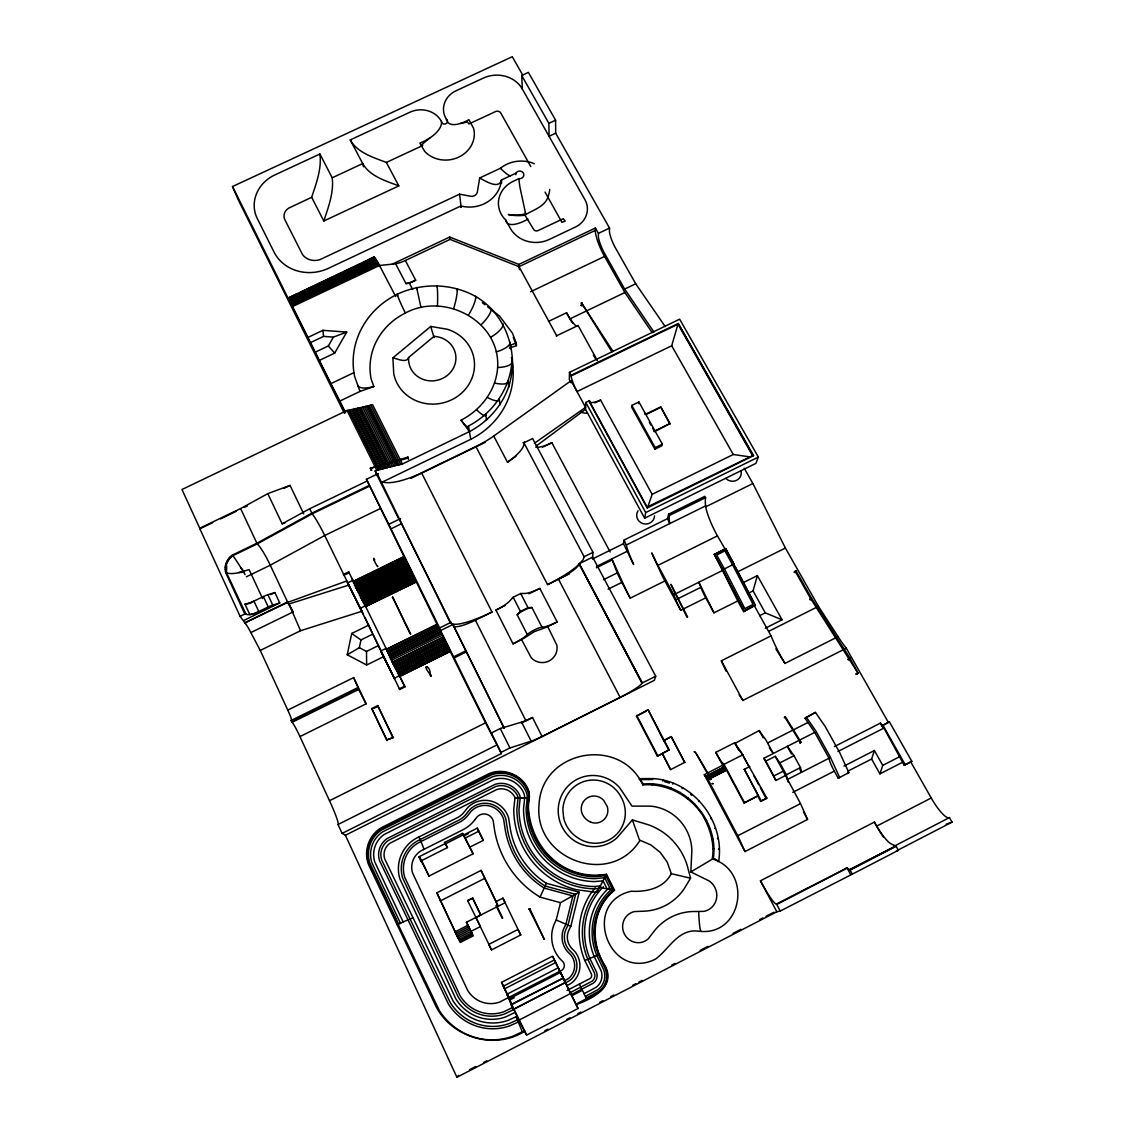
<?xml version="1.0" encoding="UTF-8"?>
<svg xmlns="http://www.w3.org/2000/svg" width="1134" height="1134" viewBox="0 0 1134 1134"><rect width="100%" height="100%" fill="white"/><g stroke="black" fill="none" stroke-linecap="round" stroke-linejoin="round"><path stroke-width="1.5" d="M632.389 819.925L639.491 840.053L650.888 844.943L660.229 852.371L667.231 862.166L671.314 873.676L690.563 878.212L684.27 888.617A53.61 52.121 63.2 0 1 643.403 911.212L634.558 911.552A15.791 15.224 69.6 0 0 624.366 933.948A15.791 15.224 69.6 0 0 648.294 938.768L653.765 931.694A55.679 53.1 66.5 0 1 696.063 911.523L704.115 911.353A16.967 16.315 60.9 0 0 708.963 880.849L690.819 871.918L691.868 850.543A44.906 43.659 61.5 0 0 650.165 806.118L631.992 806.118L619.646 787.705A35.707 35.083 63.9 0 0 569.948 784.218A35.707 35.083 63.9 0 0 567.156 834.411A35.707 35.083 63.9 0 0 616.853 837.955L632.389 819.925L648.634 824.872A61.69 59.861 67.1 0 1 687.19 865.355L690.563 878.212M571.281 375.893L678.019 324.182L752.423 455.315L753.571 455.599L647.188 507.961L588.872 400.954L589.609 400.571L585.796 402.442L585.498 409.331L644.636 518.167L755.882 463.395L758.362 457.087L679.635 319.193L569.438 372.377L569.339 379.592L571.068 382.782L571.097 380.712L493.744 436.023A40.399 12.29 -27.5 0 1 475.883 446.527L421.536 472.835A42.922 13.126 -26.8 0 1 381.96 481.666M431.062 675.169C419.863 663.418 431.048 664.481 430.282 675.453M376.63 474.381L378.09 473.672L376.63 474.381L398.998 519.344L400.472 518.635L399.82 519.202M576.143 1004.625C591.764 999.011 615.649 987.232 605.556 966.678C589.609 943.36 591.608 908.291 614.529 890.247L606.506 874.286C557.375 881.969 522.675 838.21 528.997 791.816C524.036 774.876 502.419 766.272 486.968 774.664L383.051 826.842C368.805 833.646 362.37 852.428 369.429 866.546L434.52 1003.292C449.064 1036.83 493.871 1051.105 524.787 1031.175L526.644 1035.073L578.028 1008.495L558.197 967.784L506.983 994.249A24.183 0.936 64.6 0 1 511.065 1004.469L563.13 978.174M690.819 871.918C697.92 867.708 705.064 863.527 712.152 859.26C715.384 842.137 708.764 824.248 699.309 809.832M671.314 873.52C663.971 888.404 646.323 892.075 631.213 891.239C580.58 902.621 608.901 982.2 655.367 959.194C668.918 949.512 677.877 928.902 697.892 931.057C742.047 937.804 753.472 871.55 712.549 859.005L713.357 858.495C719.126 818.975 683.292 780.121 643.261 784.005L639.619 778.604L639.207 779.54L652.589 779.526L653.056 778.604C693.398 780.943 724.895 821.47 718.715 861.117L717.893 861.613M652.135 332.574L624.877 292.529L604.55 256.44A21.489 4.621 65.5 0 1 595.293 230.4L595.407 228.019L518.862 264.406L449.688 237.049L392.236 264.165M595.407 228.019L598.426 233.363L598.355 236.623A14.841 3.189 65.5 0 0 603.855 252.117L624.664 289.085L653.978 332.078M319.901 154.011C321.829 168.796 316.244 183.453 311.666 197.288L323.814 221.002C328.35 207.168 333.991 192.567 332.219 177.783L319.901 154.011L274.952 174.877A35.537 32.106 -16.4 0 0 257.262 218.451L274.003 251.989A41.263 37.55 -16.1 0 0 328.52 268.276L460.886 205.963A31.199 28.293 -7.7 0 0 501.398 180.037L515.899 173.204A4.196 3.813 -5.3 0 1 521.158 171.305A4.196 3.813 -5.3 0 1 523.667 175.841A4.196 3.813 -5.3 0 1 518.918 178.648L513.149 181.355A26.677 24.31 -5 0 0 498.662 206.672L499.541 210.371A26.677 24.31 -5 0 0 505.792 220.039L510.172 228.047A29.087 26.578 -4.4 0 0 549.31 239.43L575.349 227.069A22.141 20.199 -2.9 0 0 584.96 199.754L522.32 89.033L521.711 75.468L528.387 72.363L555.589 120.19L555.688 133.188L609.539 228.09L609.412 231.35A14.841 3.303 65.6 0 0 614.855 246.872L635.72 283.784L665.247 326.635M493.744 436.023L507.451 462.218A40.597 11.623 -27.5 0 0 523.922 442.77L532.626 438.546L592.997 552.357L592.472 558.977L623.53 543.668L624.069 540.039L667.529 518.621L668.606 514.184L704.852 496.323L705.589 497.642A83.377 17.279 62.8 0 0 705.589 505.906L705.802 507.295A30.93 6.336 63.1 0 0 717.439 535.886L733.854 564.25M303.699 513.83L290.049 485.409L267.794 493.63L240.606 508.571L199.627 528.302L240.11 616.343L245.865 613.537L244.816 614.047L225.68 572.5C224.234 561.784 227.75 561.5 226.375 572.401L246.035 614.231A20.639 5.472 -24.9 0 0 249.82 614.6L253.931 613.919L268.248 606.945A9.228 2.41 -24.9 0 1 272.755 605.131L279.744 602.948L274.896 592.586L267.907 594.726A9.2 2.466 -24.9 0 0 263.4 596.527L249.097 603.486M529.535 796.706L527.253 797.741L518.11 797.769L516.877 809.194A79.011 77.651 63.4 0 0 594.414 888.815L599.036 888.376L606.506 874.286M520.222 797.854L519.003 809.109A76.857 75.524 63.3 0 0 594.429 886.533L600.297 885.966L601.19 887.752L614.529 890.247M630.221 598.171L621.829 582.408A19.519 2.665 63.4 0 1 617.222 572.911L611.85 558.892L625.302 588.234A26.181 3.6 63.3 0 0 630.221 598.171L664.907 580.962L680.754 610.276L705.745 597.831L713.952 612.842L737.78 600.949L743.663 611.609L755.017 605.216M631.822 405.405L631.61 407.078L654.871 449.206L662.001 445.719L662.313 444.159L638.924 401.96L631.822 405.405L655.168 447.647L654.871 449.206M687.615 616.967L670.903 584.336L686.991 617.194M523.922 442.77L584.123 556.723L583.074 559.813L576.852 566.334A41.476 8.647 -27.4 0 1 547.538 584.62L475.883 446.527M638.683 403.633L638.924 401.96M645.246 413.371L645.062 414.505L660.711 406.893L670.024 423.577L654.247 431.728M534.242 163.764A29.527 26.847 -5.3 0 0 530.981 162.46C520.492 159.426 508.982 161.368 500.434 168.243L479.668 177.995L477.315 192.213A5.684 5.16 -7.7 0 1 470.893 196.324L459.596 194.155L319.944 259.615A15.451 14.09 -16.1 0 1 302.409 254.37L284.379 218.734A9.965 9.029 -16.5 0 1 288.617 208.174L311.666 197.288M670.024 423.577L654.332 431.232L654.531 430.126M660.711 406.893L669.911 424.073M511.888 361.732C514.042 390.989 494.778 418.361 469.433 431.615L461.07 420.175C481.043 409.913 496.111 390.294 497.628 367.501A17.889 6.365 3 0 0 511.93 361.732C509.988 389.132 492.595 413.442 468.441 426.015L470.78 439.297L381.52 482.446M644.636 518.167L645.7 512.54L585.796 402.442M451.048 622.311L450.283 622.722L451.034 622.297M383.831 656.529L366.651 665.006L347.217 654.772L359.35 647.684L360.966 639.93L372.888 634.062L399.707 689.444L404.966 686.85L386.581 649.399L386.014 648.407L380.726 651.015L394.249 678.302L399.508 675.708L399.905 676.403L450.226 651.526L366.452 479.299L377.353 474.026L450.255 622.708M347.217 654.772L351.71 633.467L368.678 625.146L364.964 617.42M511.037 1004.554L513.333 1009.43L565.299 982.639L558.934 969.329M647.188 507.961L647.542 506.87L752.99 455.457L678.217 323.488L753.571 455.627M560.21 971.824L567.014 985.644L571.408 983.135A21.744 20.922 80.7 0 0 575.051 951.752L571.366 947.925A15.904 15.366 76.9 0 1 568.573 930.83L570.813 926.28L579.219 892.189L546.446 883.287L543.058 881.075A79.621 78.246 66 0 1 510.371 829.181L508.627 817.954A25.161 24.75 -83.6 0 0 467.917 807.337L464.245 811.944A19.179 18.867 -70.9 0 1 458.193 817.26L416.306 838.253A34.233 33.311 -77.6 0 0 399.919 878.978L455.825 998.856A44.354 42.624 89 0 0 505.452 1017L515.19 1012.364M475.203 819.4A34.927 34.36 -70.2 0 1 462.828 829.819L421.55 850.543A18.839 18.328 -77.2 0 0 412.563 872.982L467.704 990.478A28.548 27.429 89.1 0 0 499.584 1002.102L562.138 970.109A5.627 5.415 80.7 0 0 563.102 961.986L559.884 958.684A32.376 31.256 76.8 0 1 554.285 923.884L556.199 920.014L560.508 902.692L579.219 892.189M765.294 628.236L782.049 619.816L765.266 612.842L753.061 590.871L757.37 575.604L743.748 582.394M636.472 716.107L648.053 709.686L669.131 749.815L657.408 756.18L636.472 716.107L646.38 711.117M678.033 323.984L671.697 345.757L577.008 391.556A14.529 2.381 64.4 0 1 571.21 376.275L569.438 372.377M225.623 564.42L226.701 562.889L226.332 564.675M749.985 456.917L733.287 454.493L652.149 494.353L647.67 507.238M871.607 759.015L874.413 750.524L882.748 765.379L879.941 773.87L871.607 759.015L848.076 771.049M578.935 563.91L592.628 557.106L655.736 676.218L654.346 680.329L345.402 835.248L342.114 833.405L338.017 824.517A29.3 2.566 64.5 0 0 329.498 800.717L299.957 736.576A14.288 1.233 64.3 0 0 292.544 722.783L291.24 720.345L292.175 722.301L291.282 720.388L357.89 687.601L357.649 686.665L353.638 677.608L287.767 710.097A13.679 1.177 64.2 0 1 291.452 720.416L291.282 720.501M648.053 709.686L663.673 740.615L671.314 736.618L684.752 762.473L671.229 736.802M710.579 779.171L711.287 778.789L710.224 779.767L711.287 778.845L710.593 779.2L695.837 752.919L711.287 778.789M722.84 569.651L744.117 610.942L714.292 554.186L722.939 569.679M714.533 554.483L737.78 600.949M743.975 611.013L755.485 605.258L725.618 548.558L734.067 564.137M546.446 883.287L540.011 897.107L534.001 893.167A96.262 94.618 65.6 0 1 494.58 830.272L493.219 820.818A9.823 9.653 -83.1 0 0 477.315 816.664L475.203 819.4M226.148 562.804L228.756 558.367L232.456 555.036L256.865 543.229L311.737 513.22L369.315 485.38M226.843 563.116L229.337 558.864L232.867 555.674L257.262 543.881L312.119 513.872L369.641 486.075M663.673 740.615L671.314 736.618M701.577 811.987L700.84 812.752C687.913 794.324 665.36 783.197 642.836 784.898L643.261 784.005M657.408 756.18L669.131 749.815M648.279 779.526L648.733 778.604M423.592 849.607L423.719 849.352A17.038 0.822 65.4 0 0 421.437 842.59L419.027 836.991M225.68 572.5L226.942 572.812A20.483 5.798 -19.2 0 0 236.907 573.053L249.126 569.637L262.592 598.568M743.663 611.609L755.131 605.159M652.305 784.898L652.787 784.005M599.036 888.376L597.193 891.834L594.386 892.104L576.341 889.694A82.187 80.769 63.4 0 1 513.759 809.237L515.006 797.571L518.11 797.769M307.924 337.436L319.349 360.399L334.686 353.099L346.721 332.092L322.892 330.334L307.924 337.436L290.644 302.863L377.494 261.897L350.817 275.08M315.365 352.121L328.336 345.955L333.424 337.124L346.721 332.092M662.78 781.071L663.319 780.149M670.591 769.646L662.341 753.557L670.591 769.646L684.851 762.317M661.717 786.316L662.242 785.423M225.326 571.068L226.148 571.04M672.689 784.104L673.27 783.211M670.846 789.136L671.427 788.258M682.087 788.612L682.711 787.719M679.521 793.276L680.145 792.425M814.751 732.408L805.055 718.205L815.417 712.393L825.254 726.582L839.656 752.508L848.842 772.623L838.224 778.236L834.298 771.12A15.38 2.977 61.3 0 1 829.025 758.235L814.751 732.408L763.848 758.306L765.804 761.127L775.259 756.321L800.519 803.609L807.536 819.457L744.981 851.563L704.299 774.706L705.575 776.577L724.201 766.981L725.15 768.739L706.695 778.122L705.759 776.351L724.201 766.981M691.442 793.602L690.762 794.452L691.669 795.274M687.516 798.676L688.182 797.854M595.166 887.894L591.764 892.104A70.421 67.742 69 0 0 584.832 960.526L591.48 974.205A3.7 3.558 77.5 0 1 590.148 978.472L567.028 990.478M599.602 887.525L594.372 894.017A67.119 64.567 69 0 0 587.781 959.251L594.514 973.142A7.059 6.776 77.5 0 1 592.005 981.264L570.033 992.704M706.695 778.122L725.349 768.512L726.284 770.269L707.8 779.668L706.865 777.896M707.8 779.668L726.497 770.043L744.088 803.014L758.178 795.685L744.301 769.291L761.283 800.944L760.659 801.44L757.753 796.04M722.698 765.365L724.002 767.208M639.959 840.436C610.418 887.865 533.66 859.473 539.033 804.913C541.301 750.042 620 735.541 642.836 784.898M345.402 835.248L456.903 1077.3L458.547 1075.401M225.099 567.751L225.935 567.865M694.674 805.225L695.383 804.417M426.653 666.849L427.008 667.827L426.2 667.061M698.53 801.54L699.253 800.717M410.395 633.438L392.534 596.966L409.856 633.268M513.333 1009.43L565.285 982.469M513.163 597.235L509.988 600.68A17.577 3.615 -27 0 1 495.941 610.078L513.036 643.814L521.555 639.59A11.595 2.112 -27 0 0 526.219 636.854L534.185 631.695L543.016 628.519A11.567 2.112 -27.2 0 0 547.736 626.62L557.163 621.942L539.827 588.418A18.541 3.813 -27.3 0 1 524.673 593.436L520.747 593.507L513.163 597.235L520.421 611.41L517.189 614.798L527.282 634.544A17.69 3.232 -27 0 1 513.036 643.814M760.659 801.44L766.853 798.109L741.679 753.387A15.663 2.367 62.3 0 1 735.555 744.244L734.733 742.742L715.767 752.352L722.868 765.691M430.126 137.724L422.245 144.231L422.698 145.521L386.368 162.431C373.398 157.442 357.423 152.806 350.25 139.907L409.813 112.252A23.701 21.291 -9.8 0 1 441.438 121.48A3.048 2.736 -8.6 0 0 445.804 123.776A3.048 2.736 -8.6 0 0 446.413 119.169A22.567 20.199 -7.6 0 1 456.123 90.734L483.268 78.133A29.257 26.167 -6.3 0 1 522.32 89.033M815.417 712.393L805.055 718.205M225.269 566.064L225.992 566.263M705.844 821.115L706.61 820.392M710.649 818.762L711.443 818.025M709.601 830.116L710.394 829.45M744.088 803.014L758.178 795.685M392.888 357.862L430.707 326.45L447.079 329.214A40.824 38.244 -11.7 0 1 473.984 370.96A40.824 38.244 -11.7 0 1 434.18 404.101A40.824 38.244 -11.7 0 1 393.739 373.653L392.888 357.862C397.155 358.698 406.95 363.532 408.651 357.465L433.982 336.373A23.729 22.212 -11.6 0 1 455.854 359.705A23.729 22.212 -11.6 0 1 430.438 380.868A23.729 22.212 -11.6 0 1 408.651 357.465M714.732 828.529L715.554 827.848M712.01 839.585L712.804 838.962M717.354 838.791L718.176 838.168M536.113 446.101L585.498 409.331M466.06 650.718L453.6 656.841L491.773 734.279L491.362 732.989L500.264 728.538L521.597 722.117A15.848 2.169 -27 0 0 532.526 717.524L542.066 736.476L620.114 697.339A23.417 2.92 -27.4 0 0 641.674 683.703L642.213 683.008L579.176 563.683L642.213 682.994M889.396 721.819L881.912 725.845L889.396 721.819L911.821 761.353L904.223 765.294L883.91 728A7.626 1.758 60.9 0 1 882.181 725.973L881.883 725.533A7.626 1.758 60.9 0 1 880.381 723.138L834.44 746.569M713.002 849.281L713.81 848.714M507.451 462.218L515.956 456.251M534.369 443.309L585.583 407.347L571.097 380.712M507.054 994.093L507.125 994.05A21.971 0.822 64.6 0 0 508.528 997.722L512.894 1007.474M718.446 849.309L719.268 848.742M410.366 633.693C411.33 635.706 409.161 631.51 410.48 632.97M408.056 458.093L408.438 458.845L408.056 458.093L370.152 468.37L407.985 457.073L408.042 457.966L407.871 457.101M838.224 778.236L839.599 777.357L830.386 757.243L816.026 731.274L806.246 717.042M847.424 773.53L848.842 772.623M584.265 556.794L583.571 556.992L592.997 552.357M421.536 472.835L492 612.02L475.401 620.213A23.729 4.905 -26.8 0 1 453.317 625.798L452.905 624.465L504.049 728.156M899.446 756.86L900.453 756.265M392.35 597.49L392.704 597.32M904.223 765.294L911.821 761.353M453.6 656.841L440.587 630.575L452.962 624.437M267.794 493.63L282.153 523.823L309.61 508.797L367.147 481M589.255 400.912L647.344 507.508M522.519 1032.337L516.098 1016.744L508.117 1020.345A49.542 47.628 88.9 0 1 453.161 1001.095L384.695 858.906A13.636 13.239 -71.5 0 1 390.082 843.129L496.735 789.548A15.196 15.011 -86.3 0 1 514.156 796.068L514.864 797.486M526.644 1035.073A27.06 1.021 64.6 0 1 518.918 1020.175L570.643 993.483L562.847 977.607M518.493 1021.918L509.846 1025.816A55.212 53.071 88.9 0 1 448.582 1004.327L379.536 860.635A19.065 18.513 -71.5 0 1 387.077 838.565L495.076 784.359A20.554 20.299 -86.3 0 1 518.621 793.176L519.627 795.189A6.818 6.747 89.3 0 1 520.208 797.698L514.978 797.953M571.04 994.787L593.28 983.192A9.355 8.987 77.5 0 0 596.626 972.405L589.822 958.372A64.879 62.413 69 0 1 603.472 886.731M571.579 995.893L582.408 990.308M586.562 998.728L584.067 993.696L596.059 987.345A14.303 13.721 77.5 0 0 601.148 970.874L594.202 956.501A60.145 57.862 69 0 1 609.001 888.021M585.371 996.347L597.703 989.798A17.18 16.486 77.5 0 0 603.812 969.995L596.782 955.409A57.437 55.268 69 0 1 611.963 889.07L613.267 890.318M586.221 998.062L598.78 991.371A19.023 18.257 77.5 0 0 605.542 969.442L598.454 954.729A55.807 53.681 68.9 0 1 613.182 890.275M524.759 1030.678L512.568 1036.32A65.928 63.362 89 0 1 439.354 1010.578L368.763 863.017A29.045 28.208 -71.2 0 1 380.301 829.422L491.546 773.671A30.391 30.023 -85.9 0 1 526.36 786.67L527.92 789.803A16.486 16.315 89.6 0 1 529.351 796.763L528.203 807.734A67.785 66.637 63 0 0 594.769 875.916L606.208 874.824L613.707 890.559A55.339 53.241 68.9 0 0 599.092 954.488L606.222 969.286A19.689 18.895 77.5 0 1 599.22 991.981L575.959 1004.214M850.146 870.09L896.186 846.276L891.948 844.235A27.684 5.514 60.7 0 1 874.371 822.093L760.446 880.792A27.84 3.459 62 0 0 776.081 904.138L847.055 867.921M776.776 904.464L847.126 868.12L846.276 867.85L850.146 870.061M893.847 846.361L949.456 817.586L952.036 822.122L896.384 850.925L898.411 850.287L895.874 845.879L849.777 869.537L852.343 874.13L898.411 850.287M849.947 869.75L895.988 845.936M469.519 1069.731L475.798 1066.47M483.651 1062.416L486.784 1060.8M544.83 1030.749L547.977 1029.133M566.802 1019.395L569.934 1017.765M577.787 1013.711L580.92 1012.081M599.744 1002.343L602.891 1000.712M610.73 996.658L613.877 995.042M632.701 985.29L635.834 983.674M638.981 982.044L642.113 980.428M671.923 964.991L675.056 963.376M700.16 950.391L708.013 946.323M733.117 933.339L740.956 929.285M759.794 919.532L762.927 917.916M766.06 916.286L773.912 912.232M456.903 1077.3L776.833 911.75L780.249 911.041L852.343 874.13M505.169 990.195L501.568 982.342L552.556 956.16L559.927 971.314L554.398 959.945L503.383 986.169L508.528 997.722M504.573 988.834L555.66 962.568L552.882 956.841M509.024 998.884L560.423 972.433M509.577 1000.145L514.255 997.736M512.511 1007.587L503.68 1011.797A38.91 37.394 89 0 1 460.177 995.907L404.71 877.234A28.96 28.194 -77.6 0 1 418.559 842.76L460.546 821.696A24.367 23.97 -70.8 0 0 468.243 814.935L471.375 810.966A19.944 19.618 -83.5 0 1 503.652 819.386L505.268 829.975A84.908 83.448 66 0 0 540.096 885.37L544.348 888.149L572.897 895.917L565.894 924.281L563.768 928.59A21.362 20.625 76.9 0 0 567.496 951.554L571.012 955.182A16.287 15.663 80.7 0 1 568.262 978.67L564.619 980.74M513.546 1009.699L504.46 1014.023A41.249 39.633 89 0 1 458.32 997.169L402.683 878A31.228 30.391 -77.6 0 1 417.61 840.847L459.553 819.811A22.127 21.759 -70.9 0 0 466.542 813.673L469.901 809.435A22.184 21.829 -83.6 0 1 505.821 818.805L507.479 829.663A82.612 81.18 66 0 0 541.386 883.542L545.256 886.065L575.618 894.329L568.006 925.146L565.838 929.568A18.994 18.342 76.9 0 0 569.169 949.994L572.755 953.694A18.64 17.931 80.7 0 1 569.622 980.584L565.653 982.852M874.371 822.093L876.625 826.147L931.227 797.996A25.274 5.925 60 0 0 949.456 817.586M452.92 624.551L504.247 728.085M520.719 934.969L517.983 929.455L488.768 944.395L491.546 949.895L520.719 934.969L502.929 898.128L496.097 901.601L498.095 906.123L481.071 870.402L436.859 892.812L457.952 937.96L480.433 926.563L467.619 900.58L472.722 898.171L480.745 914.968L472.566 898.057M744.981 851.563L737.795 835.73L800.519 803.609M882.748 765.379L900.042 756.506M879.941 773.87L902.522 762.289M412.762 917.845L397.042 924.55M480.603 914.897L476.181 917.661M472.424 934.388L459.483 940.993L472.481 934.402L466.4 922.268L505.084 902.749L502.929 898.128M775.259 756.321L779.866 762.87L793.984 755.683L800.476 767.562L801.497 772.297L799.824 769.249M454.918 931.907L467.888 925.287M468.654 926.818L455.698 933.424M469.419 928.335L456.463 934.94M785.309 775.613L775.84 780.447L773.842 775.954L783.311 771.134M458.774 939.491L471.716 932.885M788.087 781.95A15.408 2.566 61.7 0 1 787.407 779.497L786.344 774.777L800.476 767.562M466.4 922.268L473.232 935.876L460.234 942.467L436.859 892.812M837.87 751.502L883.358 728.397L880.381 723.138M787.407 779.497L829.025 758.235M761.283 800.944L766.853 798.109M843.979 766.074L874.413 750.524M792.794 792.34L834.298 771.12M440.261 900.963L484.742 878.382M715.767 752.352A15.678 2.169 62.4 0 0 724.016 764.344L743.153 754.62M704.299 774.706L722.897 765.138M767.86 742.841L807.536 722.684M472.722 898.171L467.619 900.58M744.117 769.476L749.829 766.485M420.856 861.004L421.72 862.237A14.912 0.765 64.5 0 1 428.978 876.1L473.076 853.789L469.816 847.112L483.311 840.393L477.244 828.146L463.763 834.95L462.53 833.405L444.514 842.491L447.462 847.566L420.856 861.004L418.9 856.85L445.492 843.441L447.462 847.566M769.32 747.845L773.289 753.5L767.335 742.572A5.585 0.921 62 0 0 764.869 738.447L762.19 734.889A12.304 2.055 62.1 0 1 759.227 730.537L735.087 743.351A12.318 1.857 62.3 0 0 737.724 747.306L740.332 750.906A5.571 0.836 62.2 0 1 742.77 755.046M775.869 648.818L784.969 663.418L838.083 636.642A41.674 10.064 61.7 0 0 846.29 648.223L888.432 722.514M445.223 843.965L463.225 834.879L473.076 853.789M463.792 835.971L468.441 833.618M463.763 834.95L465.266 838.069L478.746 831.265L483.311 840.393M739.113 694.816A41.901 7.13 62.4 0 0 742.883 700.443L846.29 648.223M342.114 833.405L501.341 753.586L500.987 752.409L509.917 747.944L531.151 741.168A15.89 1.97 -27 0 0 542.066 736.476M655.736 676.218L641.972 683.107L579.105 563.768L578.921 564.562A22.907 4.72 -27.5 0 1 558.509 579.205L620.114 697.339M768.951 631.199L818.436 606.364L838.083 636.642M725.973 671.087A41.901 7.13 62.4 0 1 721.352 660.81L771.049 635.848A41.788 8.548 62.1 0 0 784.969 663.418M377.863 566.305C378.161 568.814 372.065 557.191 374.05 558.339M329.498 800.717L485.522 722.84L450.226 651.526M747.519 593.635L753.061 590.871M521.356 723.109L532.526 717.524M338.017 824.517L497.032 744.896L501.341 753.586M759.709 615.62L765.266 612.842M722.727 569.778L734.18 563.995M680.754 610.276A17.69 2.849 63 0 1 675.807 599.773L673.794 594.698L722.684 570.388M386.708 739.992L393.129 737.554L386.708 739.992L371.754 708.552L377.721 705.603L393.129 737.554M675.807 599.773L700.812 587.327L698.842 582.238L713.952 612.842M738.036 571.635L785.408 548.048L818.436 606.364M454.025 658.018L466.358 651.866M299.957 736.576L366.098 703.831L353.638 677.608M404.966 686.85L404.583 686.183L399.31 688.792L399.707 689.444M608.065 589.212L621.829 582.408M664.907 580.962A26.139 4.224 63.2 0 1 659.988 571.054L651.781 552.91A31.043 5.06 63.3 0 0 657.933 565.37L717.439 535.886M373.71 708.438L378.175 706.227M714.207 554.384L725.618 548.558M716.093 553.718L723.875 549.848M386.751 651.313L438.022 626.053M386.864 651.526L438.093 626.28M387.644 653.127L438.886 627.882M387.757 653.34L438.971 628.094M440.587 630.575L439.609 627.952L450.652 622.509L451.431 623.459A44.07 9.228 -26.9 0 0 492 612.02M667.529 518.621L669.74 523.582A83.547 15.21 62.9 0 1 669.343 515.502L705.589 497.642M388.537 654.956L439.765 629.696M388.664 655.154L439.85 629.923M389.444 656.77L440.644 631.525M389.557 656.969L440.729 631.737M390.337 658.585L441.523 633.339M390.45 658.783L441.594 633.566M391.23 660.399L442.388 635.153M623.53 543.668L633.637 564.519L632.673 562.351A31.072 4.635 63.4 0 1 626.634 546.361L626.308 545.015L705.589 505.906M495.941 610.078L505.339 605.428M528.855 593.833L539.827 588.418M547.538 584.62L569.466 573.79M705.561 506.898L752.891 483.538L785.408 548.048M392.123 662.213L443.266 636.982M392.236 662.412L443.337 637.195M393.016 664.028L444.131 638.796M393.129 664.226L444.216 639.009M393.909 665.828L445.01 640.611M394.022 666.027L445.081 640.823M596.456 566.49L627.541 551.138M596.342 567.794L611.68 560.224M394.802 667.643L445.875 642.425M394.916 667.841L445.96 642.638M395.695 669.443L446.753 644.24M395.809 669.641L446.824 644.452M291.75 721.366L358.231 688.48L357.777 687.516M292.147 722.273L358.698 689.444L366.098 703.831M396.588 671.257L447.618 646.04M396.702 671.441L447.689 646.252M520.421 611.41L528.005 607.668L531.903 607.526L542.038 627.23A18.654 3.402 -27.3 0 0 557.163 621.942M397.481 673.057L448.483 647.854M397.595 673.256L448.568 648.067M398.374 674.858L449.347 649.669M398.615 674.985L449.433 649.867M399.806 676.204L450.141 651.313M603.458 579.715L617.222 572.911M645.7 512.54L758.362 457.087M359.35 647.684L366.495 651.426L378.43 645.558M437.143 624.224L386.467 649.187L351.937 578.411M386.581 649.399L437.228 624.451M356.048 588.333L407.29 563.286M356.189 588.574L407.404 563.555M356.884 590.006L408.098 564.973M357.026 590.261L408.212 565.242M357.72 591.693L408.92 566.66M357.848 591.934L409.02 566.929M655.168 447.647L662.313 444.159M358.542 593.38L409.728 568.347M358.684 593.621L409.828 568.616M359.379 595.052L410.522 570.033M359.506 595.293L410.636 570.303M360.201 596.725L411.33 571.72M360.343 596.98L411.444 571.975M361.037 598.412L412.138 573.407M361.165 598.653L412.237 573.662M361.859 600.084L412.946 575.08M362.129 600.255L413.045 575.349M245.171 622.977L245.525 623.53A18.867 1.63 64 0 1 250.855 632.574L260.267 650.434L300.538 630.717L361.973 611.24L346.664 580.991L287.738 602.352L245.015 622.807L245.383 623.516L240.11 616.343M362.823 601.686L413.754 576.767M362.951 601.927L413.853 577.022M363.645 603.359L414.548 578.439M363.787 603.6L414.647 578.694M364.482 605.032L415.356 580.126M364.567 605.301L415.455 580.367M365.417 605.811L360.158 608.377L347.528 582.961L352.83 580.367L353.326 581.274L404.058 556.525M365.105 605.046L365.786 606.463L416.15 581.785M416.249 582.04L365.786 606.463M270.785 594.585L274.896 592.586M646.55 414.25L659.052 408.169M243.952 620.397L279.744 602.948M345.246 574.683L349.215 572.755L348.705 571.834L343.404 574.414L343.928 575.335M245.029 622.722L287.54 601.941L287.937 602.764L270.275 565.2A20.313 2.764 62.5 0 0 257.857 544.476L257.361 544.207M352.858 581.827L404.158 556.794M250.855 632.574L293.096 611.963L288.022 602.806A18.824 1.063 64 0 1 293.096 611.963M353.553 583.273L404.866 558.212M353.695 583.514L404.966 558.481M354.375 584.96L405.674 559.913M354.517 585.201L405.788 560.182M355.211 586.647L406.482 561.599M355.353 586.888L406.596 561.869M594.783 402.896L600.566 400.089L652.149 494.353M380.301 508.556L324.721 535.503L270.275 565.2L246.376 576.795M542.605 447.221L551.861 442.728L610.163 551.989M439.609 627.952L388.749 524.319L399.735 518.989M390.62 529.011L401.493 523.724M571.097 375.297L678.217 323.488M376.715 474.848L375.184 470.865L378.501 469.66L348.79 410.069L347.075 410.451L181.964 489.505L200.009 528.756L212.653 522.675M378.628 470L381.931 468.796L352.235 409.317L348.946 410.451L378.501 469.66M382.045 469.136L385.347 467.945L355.665 408.552L352.376 409.686L381.931 468.796M385.461 468.271L388.749 467.08L359.081 407.786L355.793 408.92L385.347 467.945M388.877 467.421L397.226 464.94L367.572 405.901L359.209 408.169L388.749 467.08M367.572 405.901L397.339 465.28L402.4 464.004L469.433 431.615M410.891 478.35L485.295 442.331M220.549 518.876L236.34 511.264M244.235 507.465L247.396 505.948M283.727 488.456L290.049 485.409M367.699 406.27L369.259 405.533L399.026 464.855M400.713 464.43L370.946 405.15L369.259 405.533M402.4 464.004L372.632 404.781L370.946 405.15M548.516 321.404L566.561 312.757A25.728 4.621 65 0 0 578.071 325.486L597.476 360.711M624.664 289.085L635.72 283.784M566.561 312.757L569.92 318.881L624.877 292.529M556.369 336.245A25.756 4.252 64.9 0 0 556.681 335.749L578.071 325.486M319.349 360.399L330.901 383.618L353.879 372.661M530.556 291.75L604.55 256.44M330.901 383.618L339.846 401.053L359.988 391.428L373.837 386.552L371.187 379.181A64 59.974 -11.7 0 1 405.405 313.027C444.386 291.75 500.59 321.106 497.628 367.501M310.603 342.539L323.559 336.387L333.424 337.124M292.544 306.549L379.607 265.455L395.653 263.825A21.815 9.2 -28.1 0 0 405.348 260.508L450.056 239.387L519.003 266.674L595.293 230.4M598.426 233.363L609.539 228.09M395.653 263.825L405.972 283.599L409.374 283.216L415.696 280.226L405.348 260.508M331.808 278.78L288.589 299.149L374.886 257.886L374.234 256.879L288.022 298.1M289.624 297.349L297.618 293.578M300.822 292.076L340.795 273.237M343.999 271.721L359.988 264.194M363.178 262.677L374.234 256.879M335.012 277.263L351.016 269.722M354.219 268.219L370.223 260.664M375.538 258.878L288.943 299.702L375.538 258.878L376.842 260.891L290.276 302.31L332.843 282.238M318.059 287.88L289.709 301.247L376.19 259.884L362.157 267.1M321.205 286.406L359.01 268.574M335.99 280.75L373.837 262.904M347.656 276.568L290.644 302.863M395.723 296.541L378.161 262.918L291.41 304.422L302.466 299.206M305.627 297.718L321.432 290.261M324.579 288.773L357.763 273.124M365.658 269.396L376.715 264.179M312.53 295.79L291.977 305.485L378.954 264.449M315.706 294.287L372.632 267.426M323.814 221.002L398.814 185.891L386.368 162.431M555.688 133.188L549.054 136.293L548.87 123.337L555.589 120.19M332.219 177.783L362.696 163.579L350.25 139.907M344.424 413.343L237.97 199.258L232.513 186.515L512.284 56.7L522.774 75.184M584.832 960.526L599.461 954.36M282.153 523.823L285.343 522.618M509.152 345.572L516.282 343.063L512.426 333.141L499.513 316.017L487.634 306.818M509.379 348.124L516.466 345.629L516.282 343.063M359.988 391.428L354.573 376.275A79.607 74.504 -11.6 0 1 397.254 294.23C422.018 282.607 451.644 283.103 475.642 296.456C500.689 311.014 513.773 339.491 512.412 367.955M946.125 824.149L952.036 822.122M370.96 468.767L370.336 468.016M348.974 585.031L289 603.997L300.538 630.717M250.812 603.075L244.987 604.139L249.82 614.6A11.482 3.033 -24.8 0 0 258.793 611.552L253.959 601.119A11.453 3.104 -24.7 0 1 244.987 604.139M225.95 569.466L225.127 569.424M460.532 123.436L467.492 121.976L468.895 123.96L495.898 111.415A4.111 3.686 -6.3 0 1 500.633 112.762L530.783 166.542M238.778 572.684L244.448 572.032L240.762 567.539M520.208 798.067L523.795 797.854M639.619 778.604L653.056 778.604M535.872 447.363L538.891 447.193A21.007 5.897 -28.2 0 0 551.861 442.728M712.549 859.005L715.27 859.232M226.857 561.245L227.509 561.628M457.243 936.457L470.128 929.837M801.058 742.274L799.938 742.926L801.058 742.274L785.309 716.688L784.331 717.666L785.238 716.631M599.56 887.355L601.19 887.752M540.011 897.107L560.508 902.692M664.439 781.567L669.386 783.098M227.721 559.757L228.43 560.239M398.814 185.891C385.9 180.887 369.911 176.394 362.696 163.579L363.49 166.769M570.813 926.28L556.199 920.014M257.361 544.235L240.606 508.571M713.357 858.495L718.715 861.117M228.756 558.339L229.337 558.864M510.172 176.139L506.629 173.856A29.115 7.881 54.3 0 1 500.434 168.243M479.668 177.995C485.04 180.816 499.017 189.888 501.398 180.037L501.639 183.184M784.926 717.283L800.363 742.43M351.71 633.467L360.966 639.93M418.9 856.85L420.374 857.885M593.224 558.835L592.558 557.928M482.347 302.735L484.983 304.777M229.918 557.077L230.457 557.63M529.876 908.816L529.025 908.986L544.277 939.321L529.833 908.703L529.153 909.241L529.932 908.844L529.124 909.199M444.514 842.491L445.492 843.441M497.032 744.896L485.522 722.84M465.266 838.069L469.887 847.169M509.634 998.501L501.568 982.342M545.057 192.1L561.94 222.363L565.2 221.073L563.244 218.706L537.7 230.755A3.388 3.104 -4.4 0 1 533.788 229.621L524.319 214.156A27.684 12.332 -14.8 0 1 509.081 214.638L508.344 214.482L509.095 214.68A27.797 12.517 -9.7 0 0 524.588 215.276C532.824 209.804 546.418 206.813 548.799 194.311A29.527 26.847 -5.3 0 0 549.735 189.435M328.336 345.955L334.686 353.099M613.012 351.384L581.345 302.608L611.906 351.838M581.175 303.657L582.026 302.849M231.634 556.454L231.194 555.915M795.955 570.771L795.189 571.309L810.583 598.511L858.098 673.298L849.876 658.032L811.405 598.043L795.898 570.643L795.189 571.309M371.754 708.552L387.148 740.53M858.268 672.831L857.29 673.072M793.984 755.683L787.308 746.356L791.489 753.997M544.476 938.725L543.654 939.08M569.92 318.881L572.741 323.247M593.351 355.211L596.172 359.577M358.656 689.401L358.245 688.551M394.561 678.798L324.721 535.503A20.369 1.984 62.6 0 0 312.658 514.51L309.61 508.797M524.39 1030.324L512.653 1006.638M245.072 574.612L239.699 565.838A20.299 0.936 58.7 0 0 233.349 556.298L232.442 555.022M391.173 671.938L381.308 651.993M521.711 75.468L548.87 123.337M744.23 468.243L752.891 483.538M910.786 761.935L931.227 797.996M671.697 345.757L733.287 454.493M525.34 212.611L525.68 213.943L520.052 187.734A27.542 2.353 77.4 0 1 518.918 178.648M882.862 725.165L905.244 764.727M757.37 575.604L782.049 619.816M732.578 564.817L724.895 550.883L716.702 554.994L724.385 568.899M754.578 606.151L771.049 635.848M649.286 422.103L650.973 425.151M652.645 428.184L654.332 431.232M776.648 904.308L780.249 911.041M668.606 514.184L669.343 515.502M518.862 264.406L519.003 266.674L556.681 335.749M850.656 874.597L847.098 868.006M779.866 762.87L786.344 774.777M721.352 660.81L742.883 700.443M759.227 730.537L763.182 737.809M803.439 811.901L807.536 819.457M765.804 761.127L773.842 775.954M763.848 758.306L775.84 780.447M657.933 565.37L673.794 594.698M743.606 756.605L749.461 767.491M753.642 775.273L758.66 784.6M760.333 787.719L766.201 798.605M734.733 742.742L738.744 750.212M724.016 764.344L744.485 802.688M707.985 779.441L737.795 835.73M760.446 880.792L776.833 911.75M663.744 740.445L668.904 750.24M636.684 715.398L657.692 755.584M409.374 283.216L412.634 289.453M376.842 260.891L378.161 262.918M374.886 257.886L375.68 259.402M375.17 258.935L379.125 266.561M735.427 567.284L754.223 603.699M732.607 564.789L753.089 604.45L744.84 608.561L724.413 568.857M547.736 626.62L556.766 644.991A14.827 14.6 1.4 0 1 531.194 657.692L521.555 639.59M520.747 593.507L528.005 607.668M613.125 890.318L605.769 875.675L594.684 876.724A68.196 67.034 63.1 0 1 527.721 808.117L528.855 797.159A15.876 15.706 89.5 0 0 527.494 790.469L525.963 787.407A29.739 29.371 -86 0 0 491.915 774.692L381.081 830.244A28.378 27.57 -71.3 0 0 369.812 863.059L398.7 924.309M475.401 620.213L525.935 720.813M610.815 889.906L604.677 877.702L594.599 878.666A69.741 68.55 63.2 0 1 526.119 808.485L527.267 797.528A14.147 14.005 89.5 0 0 526.048 791.56L524.617 788.697A27.967 27.627 -86.1 0 0 492.581 776.719L382.427 831.959A26.592 25.841 -71.4 0 0 371.867 862.719L400.628 923.6M365.871 406.284L395.653 465.705M607.243 889.155L603.047 880.778L594.514 881.6A72.321 71.088 63.3 0 1 523.525 808.797L524.688 797.812A11.439 11.326 89.4 0 0 523.71 792.978L522.434 790.426A25.232 24.92 -86.2 0 0 493.531 779.625L384.228 834.454A23.814 23.134 -71.4 0 0 374.801 862.01L403.378 922.41M364.184 406.652L393.966 466.131M521.597 722.117L531.151 741.168M362.483 407.035L392.265 466.556M360.782 407.418L390.578 466.981M357.366 408.169L387.176 467.846M563.102 978.132L511.193 1004.908M353.95 408.935L383.76 468.711M350.519 409.686L380.344 469.561M347.075 410.451L376.899 470.44M578.028 1008.495L573.733 999.763M375.184 470.865L377.268 475.047M399.962 520.662L450.708 622.58M339.846 401.053L345.657 412.719M232.513 186.515L344.708 412.067M500.264 728.538L509.917 747.944M366.452 479.299L388.749 524.319M491.362 732.989L500.987 752.409M386.014 648.407L404.583 686.183M580.849 987.133L584.067 993.696M573.733 999.805L571.451 995.142M579.375 984.114L581.487 988.451M376.318 599.532L377.012 600.949M496.536 905.414L502.716 918.157M496.026 905.683L502.206 918.412M563.031 977.82L560.196 971.98M477.244 828.146L478.746 831.265M348.705 571.834L353.326 581.274M361.732 610.716L363.475 614.33M481.071 870.402L496.097 901.601M462.53 833.405L463.225 834.879M377.721 705.603L392.704 737.015M475.982 917.576L491.546 949.895M513.645 1009.09L518.918 1020.175M420.955 859.118L428.978 876.1M368.678 625.146L372.193 632.574M516.098 1016.744L517.529 1019.806L509.152 1023.577A52.901 50.846 88.9 0 1 450.467 1003.009L381.676 859.955A16.84 16.372 -71.5 0 1 388.338 840.45L495.756 786.5A18.371 18.144 -86.3 0 1 516.806 794.395L517.699 796.153A4.649 4.607 89.3 0 1 518.096 797.868L518.096 798.123M267.907 594.726L272.755 605.131M263.4 596.527L268.248 606.945M260.267 650.434L287.767 710.097M624.069 540.039L626.308 545.015M512.143 1005.475L509.237 998.062M513.263 337.393L516.466 345.629M430.707 326.45L434.067 337.563L433.982 336.373M397.254 294.23L397.651 295.832M420.998 307.569L416.603 287.483L416.958 289.099M437.313 287.2L437.001 285.57A17.832 1.63 -88.6 0 1 437.441 306.038M449.688 237.049L450.056 239.387M457.385 290.247L457.13 288.631A17.832 3.175 -74.6 0 1 453.657 308.505M485.735 414.42L486.543 420.147M460.886 205.963L461.07 207.295M475.642 296.456L475.855 298.058M459.596 194.155L461.155 207.352M499.966 404.951L499.3 399.083A18.002 4.72 34.3 0 1 487.45 397.495M322.892 330.334L323.559 336.387M491.49 310.149L491.32 308.576A17.818 5.585 -45 0 1 481.17 324.65M503.085 324.196L503.241 325.742M508.769 387.133L508.216 381.095A17.946 5.741 18.9 0 1 494.637 383.051M510.654 348.733L510.116 342.326A17.86 6.549 -13.2 0 1 496.238 351.866M589.255 400.77L589.283 401.351A14.614 4.196 -28.9 0 0 589.935 402.187M366.495 651.426L366.651 665.006M701.039 931.312A22.666 1.857 88.5 0 1 698.672 911.722M527.282 634.544A9.072 1.644 -27.1 0 1 534.568 629.852A9.072 1.644 -27.1 0 1 542.038 627.23M705.745 597.831A17.662 3.147 62.9 0 1 700.812 587.327M517.189 614.798A9.029 1.758 -27.1 0 1 524.432 610.064A9.029 1.758 -27.1 0 1 531.903 607.526M587.44 412.989A8.448 7.981 0.2 0 1 581.062 411.883M654.559 515.885A8.959 8.59 9.4 0 1 642.964 523.61A8.959 8.59 9.4 0 1 638.045 510.739M741.012 470.964A8.959 8.462 13.9 0 1 725.845 478.435M883.542 837.176A25.345 5.032 60.7 0 1 876.625 826.147M600.566 400.089A14.614 4.196 -28.9 0 1 590.545 402.428M519.528 269.608A21.574 3.515 65.1 0 1 519.003 266.674M515.899 173.204A27.23 7.371 54.2 0 1 515.857 174.664M527.905 219.117A27.967 10.66 -37 0 1 505.75 220.067M447.561 122.089A27.344 12.148 -39.2 0 0 458.235 124.06L460.758 123.379A27.854 12.375 -39.2 0 0 468.937 119.651L473.643 128.496A28.01 25.189 -8.6 0 1 458.59 157.187A28.01 25.189 -8.6 0 1 424.683 151.361L419.878 143.097A27.826 13.778 -22.4 0 0 428.794 138.617L431.43 136.845A27.131 13.424 -22.4 0 0 441.466 121.466M446.81 120.757A27.344 12.148 -39.2 0 1 446.385 119.169M511.391 357.493A77.636 72.859 -11.7 0 1 470.78 439.297M415.696 280.226A21.9 8.93 -28 0 1 405.972 283.599M468.441 426.015A18.016 2.452 56.3 0 1 461.07 420.175M484.813 415.71A18.045 3.345 49.1 0 1 476.549 409.799M485.763 414.449A18.045 3.345 49.1 0 1 485.295 415.682M503.127 324.182A17.832 6.28 -29.3 0 1 490.625 337.252M475.67 296.428A17.818 4.522 -60.1 0 1 468.569 314.855M405.405 313.012A17.86 1.673 63.9 0 1 397.24 294.202M373.837 386.552A17.846 6.506 -19.6 0 1 357.848 385.447M849.876 658.273L849.097 658.131L849.876 658.273M856.028 674.035L856.964 674.333L856.028 674.035M847.835 659.435L848.601 659.69L847.835 659.435M809.704 599.376L810.569 599.645L809.704 599.376M810.597 598.1L811.42 598.468L810.64 597.987M794.296 572.16L795.189 572.443L794.296 572.16M713.059 783.693L712.265 783.537L713.059 783.693M694.292 751.856L695.057 752.111L694.292 751.856M580.991 305.329L582.068 305.641L580.991 305.329M430.58 675.807L431.359 676.062L430.622 675.708M392.718 598.256L393.455 598.497L392.718 598.256M373.837 559.558L374.617 559.813L373.837 559.558M370.861 469.887L371.697 470.142L370.861 469.887M523.284 442.784L524.347 442.317L523.284 442.784M811.405 598.072L810.668 598.525L811.405 598.043M849.068 658.443L849.848 658.032L849.125 658.4M590.573 822.079C585.243 819.726 581.005 814.524 581.218 808.499A13.14 12.913 63.4 0 1 603.6 800.264L607.243 806.472A12.814 12.587 63.4 0 1 590.573 822.079M374.688 602.097L373.993 600.68L374.688 602.097M563.626 817.812L562.875 809.69A31.327 30.788 63.9 0 1 620.893 796.734A30.972 30.434 63.9 0 1 577.376 837.502A31.327 30.788 63.9 0 1 563.626 817.812"/></g></svg>
